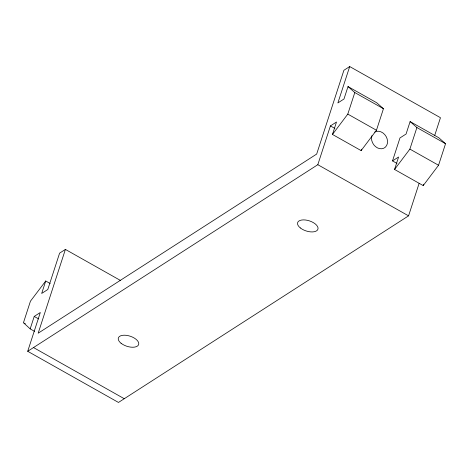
<?xml version="1.0" encoding="UTF-8"?>
<svg xmlns="http://www.w3.org/2000/svg" width="469" height="469" viewBox="0 0 469 469"><rect width="100%" height="100%" fill="white"/><g stroke="black" fill="none" stroke-linecap="round" stroke-linejoin="round"><path stroke-width="0.7" d="M34.63 331.39L30.174 328.88L34.219 316.428L40.311 312.512L27.706 351.293L118.464 402.449L408.563 215.851L419.139 183.309M50.183 283.516L45.728 281.001L41.682 293.453L47.774 289.531L59.598 253.149L65.402 249.414L120.615 280.538M65.402 249.414L38.177 333.195L316.675 154.067L343.9 70.286L349.704 66.551L440.455 117.707L434.657 135.559M27.706 351.293L317.812 164.695L330.411 125.921L336.508 121.999L332.462 134.445L361.118 150.602L376.455 130.253L383.454 108.708L376.677 102.729L348.016 86.572L343.97 99.018L337.879 102.94L349.704 66.551M332.462 134.445L347.799 114.096L354.799 92.551L348.016 86.572M361.118 150.602L361.57 149.218M392.506 160.92L399.975 137.939L406.066 134.023L410.111 121.571L438.767 137.728L445.55 143.707L438.55 165.252L423.214 185.601L394.552 169.45L398.597 156.998L392.506 160.92L396.967 163.435M394.552 169.45L409.888 149.101L416.888 127.556L410.111 121.571M423.214 185.601L423.665 184.217M45.728 281.001L30.45 301.174L23.45 322.719L30.174 328.88M354.799 92.551L383.454 108.708M416.888 127.556L445.55 143.707M347.799 114.096L376.455 130.253M409.888 149.101L438.55 165.252M330.411 125.921L334.872 128.43M317.812 164.695L408.563 215.851M34.219 316.428L38.675 318.943M24.089 323.077L25.361 323.792M33.51 347.558L124.262 398.714M374.69 132.082A9.28 7.463 57.3 0 1 387.136 138.888A9.28 7.463 57.3 0 1 379.562 148.632A9.28 7.463 57.3 0 1 371.882 135.699M121.066 343.261A10.676 5.306 18 0 0 138.367 345.125A10.676 5.306 18 0 0 126.055 335.3A10.676 5.306 18 0 0 121.066 343.261M300.348 227.946A10.676 5.306 18 0 0 317.648 229.81A10.676 5.306 18 0 0 305.342 219.984A10.676 5.306 18 0 0 300.348 227.946"/></g></svg>
